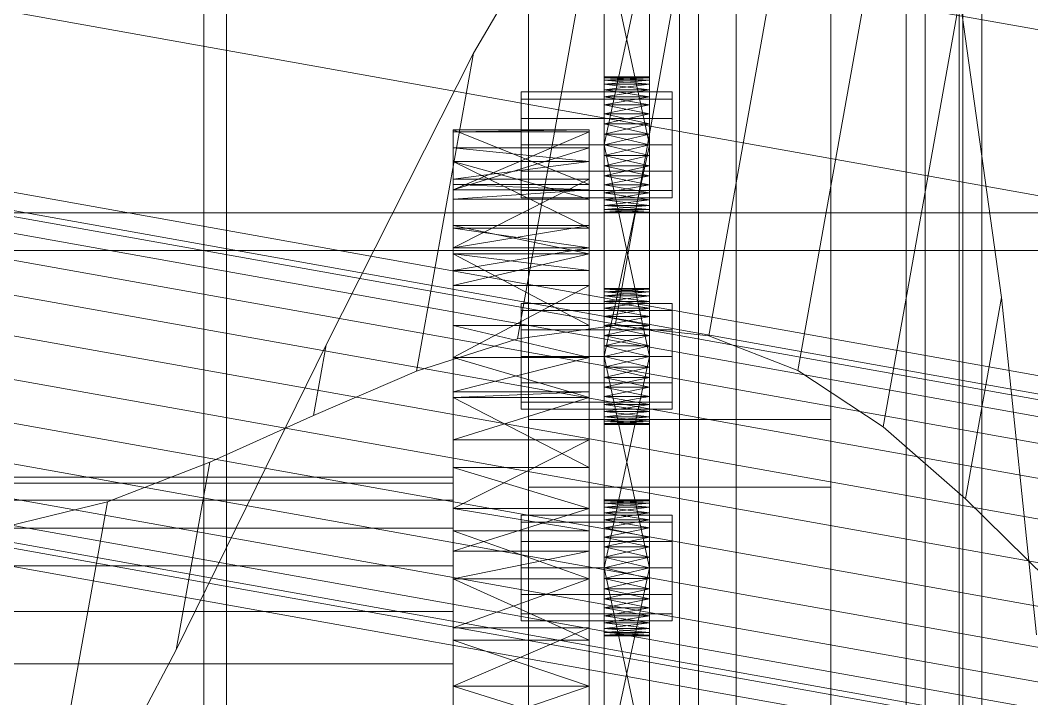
# Model space of a CAD drawing. Header units: millimetres. Extents: x -1970 to 59977, y -50268 to 6837.
# Drawn here: x 1372.7 to 1506.6, y -33502.8 to -33413 of the extents above; entities that cross this region are included whole.
import ezdxf

# ---------------------------------------------------------------- set-up
doc = ezdxf.new("R2010")
doc.units = ezdxf.units.MM
for name, color, linetype, lineweight in [('frontal_C03', 7, 'Continuous', 0), ('frontal_dos-mix', 7, 'Continuous', 0), ('frontal_secador', 7, 'Continuous', 0)]:
    doc.layers.add(name, color=color, linetype=linetype, lineweight=lineweight)

msp = doc.modelspace()

# ---------------------------------------------------------------- linework, layer by layer
at = {"layer": 'frontal_C03'}
for p, q in [((1500, -32314.944), (1500, -34875.113)), ((1500, -34879.011), (1500, -32318.841)), ((1490, -35975), (1490, -32996.942)), ((1497, -35975), (1497, -32996.942)), ((1440, -33465.833), (1440, -33118.927)), ((1480, -33118.927), (1480, -33465.833)), ((1440, -33127.91), (1440, -33474.816)), ((1480, -33474.816), (1480, -33127.91)), ((1490, -35975), (1490, -33266.434)), ((1497, -35975), (1497, -33266.434)), ((1460, -33547.668), (1460, -33278.176)), ((1500, -33278.176), (1500, -33547.668)), ((1467.5, -33879.447), (1467.5, -33284.487)), ((1492.5, -33284.487), (1492.5, -33879.447)), ((1462.5, -33619.765), (1462.5, -33294.297)), ((1497.5, -33294.297), (1497.5, -33619.765)), ((1462.5, -33626.502), (1462.5, -33301.034)), ((1497.5, -33626.502), (1497.5, -33301.034)), ((1467.5, -33905.804), (1467.5, -33310.844)), ((1492.5, -33905.804), (1492.5, -33310.844)), ((1460, -33586.646), (1460, -33317.154)), ((1500, -33586.646), (1500, -33317.154)), ((1460, -33598.772), (1460, -33329.281)), ((1500, -33329.281), (1500, -33598.772)), ((1460, -33647.495), (1460, -33378.004)), ((1500, -33647.495), (1500, -33378.004)), ((1440, -33735.325), (1440, -33388.418)), ((1480, -33388.418), (1480, -33735.325)), ((1440, -33397.401), (1440, -33744.308)), ((1480, -33744.308), (1480, -33397.401)), ((1480, -33465.833), (1440, -33465.833)), ((1440, -33465.833), (1440, -33474.816)), ((1480, -33474.816), (1480, -33465.833)), ((1440, -33474.816), (1480, -33474.816))]:
    msp.add_line(p, q, dxfattribs=at)
at = {"layer": 'frontal_dos-mix'}
for p, q in [((1912.222, -33486.638), (262.222, -33191.638)), ((1908.419, -33507.911), (258.419, -33212.911)), ((1953.091, -33542.143), (175.121, -33224.264)), ((1952.96, -33542.881), (174.989, -33225.002)), ((1952.573, -33545.045), (174.602, -33227.165)), ((1951.957, -33548.486), (173.987, -33230.607)), ((1951.156, -33552.972), (173.185, -33235.092)), ((1904.292, -33530.994), (254.292, -33235.994)), ((1950.222, -33558.195), (172.251, -33240.315)), ((171.249, -33245.92), (1949.22, -33563.8)), ((1948.217, -33569.405), (170.247, -33251.525)), ((1947.284, -33574.628), (169.313, -33256.749)), ((1900, -33555), (250, -33260)), ((1946.482, -33579.113), (168.511, -33261.234)), ((1945.866, -33582.555), (167.896, -33264.675)), ((1945.348, -33585.456), (167.377, -33267.577)), ((1945.48, -33584.719), (167.509, -33266.839)), ((1895.708, -33579.006), (245.708, -33284.006)), ((1479.623, -33366.578), (1463.854, -33454.774)), ((1466.637, -33368.662), (1451.482, -33453.428)), ((1489.66, -33380.983), (1475.648, -33459.36)), ((1450.819, -33386.592), (1432.707, -33417.348)), ((1450.819, -33386.592), (1438.554, -33455.194)), ((1497.078, -33410.04), (1486.926, -33466.823)), ((1502.598, -33449.713), (1497.078, -33410.04)), ((1432.707, -33417.348), (1413.187, -33455.98)), ((1432.707, -33417.348), (1425.175, -33459.479)), ((1502.598, -33449.713), (1497.832, -33476.372)), ((1507.227, -33494.37), (1502.598, -33449.713)), ((1438.554, -33455.194), (1451.482, -33453.428)), ((1451.482, -33453.428), (1463.854, -33454.774)), ((1425.175, -33459.479), (1438.554, -33455.194)), ((1463.854, -33454.774), (1475.648, -33459.36)), ((1413.187, -33455.98), (1393.356, -33496.357)), ((1413.187, -33455.98), (1411.519, -33465.312)), ((1411.519, -33465.312), (1425.175, -33459.479)), ((1475.648, -33459.36), (1486.926, -33466.823)), ((1397.802, -33471.487), (1411.519, -33465.312)), ((1486.926, -33466.823), (1497.832, -33476.372)), ((1384.248, -33476.749), (1397.802, -33471.487)), ((1393.356, -33496.357), (1397.802, -33471.487)), ((1497.832, -33476.372), (1508.562, -33486.9)), ((1371.058, -33479.978), (1384.248, -33476.749)), ((1374.355, -33532.084), (1384.248, -33476.749)), ((1393.356, -33496.357), (1374.355, -33532.084))]:
    msp.add_line(p, q, dxfattribs=at)
at = {"layer": 'frontal_secador'}
for p, q in [((1400, -36000), (1400, -33000)), ((1397, -35940), (1397, -33075)), ((1400, -36000), (1400, -33075)), ((1400, -34600), (1400, -33075)), ((1400, -35940), (1400, -33075)), ((1400, -34650), (1400, -33075)), ((1400, -36000), (1400, -33250)), ((1450, -33432.281), (1450, -33393.481)), ((1456, -33393.481), (1456, -33432.281)), ((1450, -33395.136), (1450, -33432.281)), ((1456, -33432.281), (1456, -33395.136)), ((1450, -33432.281), (1450, -33397.414)), ((1456, -33397.414), (1456, -33432.281)), ((1450, -33429.5), (1450, -33400.092)), ((1450, -33432.281), (1450, -33400.092)), ((1456, -33400.092), (1456, -33429.5)), ((1456, -33400.092), (1456, -33432.281)), ((1450, -33401.5), (1450, -33429.5)), ((1456, -33429.5), (1450, -33401.5)), ((1456, -33401.5), (1450, -33429.5)), ((1456, -33429.5), (1456, -33401.5)), ((1450, -33420.611), (1450, -33420.5)), ((1456, -33420.611), (1450, -33420.5)), ((1456, -33420.5), (1450, -33420.5)), ((1456, -33420.5), (1450, -33420.611)), ((1450, -33420.611), (1450, -33421.481)), ((1450, -33420.94), (1450, -33420.611)), ((1450, -33420.611), (1450, -33423.136)), ((1456, -33420.94), (1450, -33420.611)), ((1456, -33420.611), (1450, -33420.611)), ((1456, -33420.611), (1450, -33420.94)), ((1450, -33421.481), (1450, -33420.94)), ((1456, -33421.481), (1450, -33420.94)), ((1456, -33420.94), (1450, -33420.94)), ((1456, -33420.94), (1450, -33421.481)), ((1450, -33421.481), (1450, -33423.136)), ((1450, -33422.219), (1450, -33421.481)), ((1450, -33425.414), (1450, -33421.481)), ((1450, -33460.281), (1450, -33421.481)), ((1456, -33422.219), (1450, -33421.481)), ((1456, -33421.481), (1450, -33421.481)), ((1456, -33421.481), (1450, -33422.219)), ((1456, -33420.611), (1456, -33420.5)), ((1456, -33421.481), (1456, -33420.611)), ((1456, -33420.611), (1456, -33420.94)), ((1456, -33423.136), (1456, -33420.611)), ((1456, -33420.94), (1456, -33421.481)), ((1456, -33423.136), (1456, -33421.481)), ((1456, -33421.481), (1456, -33422.219)), ((1456, -33421.481), (1456, -33425.414)), ((1456, -33421.481), (1456, -33460.281)), ((1439, -33423.438), (1439, -33422.5)), ((1459, -33422.5), (1439, -33422.5)), ((1450, -33423.136), (1450, -33422.219)), ((1456, -33423.136), (1450, -33422.219)), ((1456, -33422.219), (1450, -33422.219)), ((1456, -33422.219), (1450, -33423.136)), ((1450, -33423.136), (1450, -33425.414)), ((1450, -33424.21), (1450, -33423.136)), ((1450, -33423.136), (1450, -33428.092)), ((1450, -33423.136), (1450, -33460.281)), ((1456, -33424.21), (1450, -33423.136)), ((1456, -33423.136), (1450, -33423.136)), ((1456, -33423.136), (1450, -33424.21)), ((1456, -33422.219), (1456, -33423.136)), ((1456, -33425.414), (1456, -33423.136)), ((1456, -33423.136), (1456, -33424.21)), ((1456, -33428.092), (1456, -33423.136)), ((1456, -33460.281), (1456, -33423.136)), ((1459, -33423.438), (1459, -33422.5)), ((1439, -33426), (1439, -33423.438)), ((1459, -33423.438), (1439, -33423.438)), ((1450, -33425.414), (1450, -33424.21)), ((1456, -33425.414), (1450, -33424.21)), ((1456, -33424.21), (1450, -33424.21)), ((1456, -33424.21), (1450, -33425.414)), ((1456, -33424.21), (1456, -33425.414)), ((1459, -33426), (1459, -33423.438)), ((1450, -33425.414), (1450, -33428.092)), ((1450, -33426.719), (1450, -33425.414)), ((1450, -33460.281), (1450, -33425.414)), ((1456, -33426.719), (1450, -33425.414)), ((1456, -33425.414), (1450, -33425.414)), ((1456, -33425.414), (1450, -33426.719)), ((1456, -33428.092), (1456, -33425.414)), ((1456, -33425.414), (1456, -33426.719)), ((1456, -33425.414), (1456, -33460.281)), ((1439, -33429.5), (1439, -33426)), ((1459, -33426), (1439, -33426)), ((1450, -33428.092), (1450, -33426.719)), ((1456, -33428.092), (1450, -33426.719)), ((1456, -33426.719), (1450, -33426.719)), ((1456, -33426.719), (1450, -33428.092)), ((1456, -33426.719), (1456, -33428.092)), ((1459, -33429.5), (1459, -33426)), ((1430, -33434.744), (1430, -33427.5)), ((1430, -33427.5), (1430, -33427.765)), ((1448, -33434.744), (1430, -33427.5)), ((1448, -33427.5), (1430, -33427.5)), ((1448, -33427.5), (1430, -33427.765)), ((1430, -33427.765), (1430, -33434.744)), ((1430, -33427.765), (1430, -33435.473)), ((1448, -33427.765), (1430, -33427.765)), ((1448, -33427.765), (1430, -33435.473)), ((1448, -33427.765), (1448, -33427.5)), ((1448, -33427.5), (1448, -33434.744)), ((1448, -33434.744), (1448, -33427.765)), ((1448, -33435.473), (1448, -33427.765)), ((1450, -33457.5), (1450, -33428.092)), ((1450, -33428.092), (1450, -33429.5)), ((1450, -33460.281), (1450, -33428.092)), ((1456, -33429.5), (1450, -33428.092)), ((1456, -33428.092), (1450, -33428.092)), ((1456, -33428.092), (1450, -33429.5)), ((1456, -33428.092), (1456, -33457.5)), ((1456, -33429.5), (1456, -33428.092)), ((1456, -33428.092), (1456, -33460.281)), ((1439, -33429.5), (1439, -33433)), ((1439, -33429.5), (1459, -33429.5)), ((1450, -33429.5), (1450, -33457.5)), ((1456, -33457.5), (1450, -33429.5)), ((1456, -33429.5), (1450, -33429.5)), ((1456, -33429.5), (1450, -33457.5)), ((1450, -33432.281), (1450, -33429.5)), ((1450, -33429.5), (1450, -33430.908)), ((1456, -33429.5), (1450, -33430.908)), ((1456, -33430.908), (1450, -33429.5)), ((1456, -33457.5), (1456, -33429.5)), ((1456, -33429.5), (1456, -33432.281)), ((1456, -33430.908), (1456, -33429.5)), ((1459, -33433), (1459, -33429.5)), ((1430, -33429.876), (1430, -33440.513)), ((1430, -33431.709), (1430, -33429.876)), ((1430, -33429.876), (1430, -33435.473)), ((1448, -33431.709), (1430, -33429.876)), ((1448, -33429.876), (1430, -33429.876)), ((1448, -33429.876), (1430, -33435.473)), ((1448, -33440.513), (1448, -33429.876)), ((1448, -33429.876), (1448, -33431.709)), ((1448, -33435.473), (1448, -33429.876)), ((1450, -33430.908), (1450, -33432.281)), ((1456, -33430.908), (1450, -33430.908)), ((1456, -33430.908), (1450, -33432.281)), ((1456, -33432.281), (1450, -33430.908)), ((1456, -33432.281), (1456, -33430.908)), ((1430, -33440.513), (1430, -33431.709)), ((1430, -33436.683), (1430, -33431.709)), ((1430, -33431.709), (1430, -33434.046)), ((1448, -33440.513), (1430, -33431.709)), ((1448, -33431.709), (1430, -33431.709)), ((1448, -33436.683), (1430, -33431.709)), ((1448, -33431.709), (1430, -33434.046)), ((1448, -33431.709), (1448, -33440.513)), ((1448, -33434.046), (1448, -33431.709)), ((1448, -33431.709), (1448, -33436.683)), ((1450, -33434.79), (1450, -33432.281)), ((1450, -33432.281), (1450, -33433.586)), ((1450, -33436.781), (1450, -33432.281)), ((1450, -33438.5), (1450, -33432.281)), ((1456, -33432.281), (1450, -33432.281)), ((1456, -33432.281), (1450, -33433.586)), ((1456, -33433.586), (1450, -33432.281)), ((1456, -33432.281), (1456, -33434.79)), ((1456, -33433.586), (1456, -33432.281)), ((1456, -33432.281), (1456, -33436.781)), ((1456, -33432.281), (1456, -33438.5)), ((1439, -33433), (1439, -33435.562)), ((1459, -33433), (1439, -33433)), ((1450, -33433.586), (1450, -33434.79)), ((1456, -33433.586), (1450, -33433.586)), ((1456, -33433.586), (1450, -33434.79)), ((1456, -33434.79), (1450, -33433.586)), ((1456, -33434.79), (1456, -33433.586)), ((1459, -33433), (1459, -33435.562)), ((1430, -33434.046), (1430, -33436.683)), ((1430, -33434.046), (1430, -33443.111)), ((1448, -33434.046), (1430, -33434.046)), ((1448, -33434.046), (1430, -33443.111)), ((1430, -33435.473), (1430, -33434.744)), ((1448, -33435.473), (1430, -33434.744)), ((1448, -33434.744), (1430, -33434.744)), ((1448, -33436.683), (1448, -33434.046)), ((1448, -33443.111), (1448, -33434.046)), ((1448, -33434.744), (1448, -33435.473)), ((1450, -33436.781), (1450, -33434.79)), ((1450, -33434.79), (1450, -33435.864)), ((1456, -33434.79), (1450, -33434.79)), ((1456, -33434.79), (1450, -33435.864)), ((1456, -33435.864), (1450, -33434.79)), ((1456, -33434.79), (1456, -33436.781)), ((1456, -33435.864), (1456, -33434.79)), ((1430, -33435.473), (1430, -33440.513)), ((1430, -33435.473), (1430, -33443.111)), ((1430, -33435.473), (1430, -33436.683)), ((1430, -33457.639), (1430, -33435.473)), ((1448, -33435.473), (1430, -33435.473)), ((1448, -33435.473), (1430, -33436.683)), ((1439, -33435.562), (1439, -33436.5)), ((1459, -33435.562), (1439, -33435.562)), ((1459, -33436.5), (1439, -33436.5)), ((1448, -33440.513), (1448, -33435.473)), ((1448, -33443.111), (1448, -33435.473)), ((1448, -33436.683), (1448, -33435.473)), ((1448, -33435.473), (1448, -33457.639)), ((1450, -33435.864), (1450, -33436.781)), ((1456, -33435.864), (1450, -33435.864)), ((1456, -33435.864), (1450, -33436.781)), ((1456, -33436.781), (1450, -33435.864)), ((1456, -33436.781), (1456, -33435.864)), ((1459, -33435.562), (1459, -33436.5)), ((1430, -33443.111), (1430, -33436.683)), ((1448, -33436.683), (1430, -33436.683)), ((1448, -33436.683), (1448, -33443.111)), ((1450, -33438.06), (1450, -33436.781)), ((1450, -33436.781), (1450, -33437.519)), ((1450, -33438.5), (1450, -33436.781)), ((1456, -33436.781), (1450, -33436.781)), ((1456, -33436.781), (1450, -33437.519)), ((1456, -33437.519), (1450, -33436.781)), ((1450, -33437.519), (1450, -33438.06)), ((1456, -33437.519), (1450, -33437.519)), ((1456, -33437.519), (1450, -33438.06)), ((1456, -33438.06), (1450, -33437.519)), ((1456, -33436.781), (1456, -33438.06)), ((1456, -33437.519), (1456, -33436.781)), ((1456, -33436.781), (1456, -33438.5)), ((1456, -33438.06), (1456, -33437.519)), ((1325, -33438.5), (2125, -33438.5)), ((1450, -33438.5), (1450, -33438.06)), ((1450, -33438.06), (1450, -33438.389)), ((1456, -33438.06), (1450, -33438.06)), ((1456, -33438.06), (1450, -33438.389)), ((1456, -33438.389), (1450, -33438.06)), ((1450, -33438.389), (1450, -33438.5)), ((1456, -33438.389), (1450, -33438.389)), ((1456, -33438.389), (1450, -33438.5)), ((1456, -33438.5), (1450, -33438.389)), ((1456, -33438.5), (1450, -33438.5)), ((1456, -33438.06), (1456, -33438.5)), ((1456, -33438.389), (1456, -33438.06)), ((1456, -33438.5), (1456, -33438.389)), ((1430, -33440.173), (1430, -33453.428)), ((1430, -33443.925), (1430, -33440.173)), ((1430, -33440.173), (1430, -33443.111)), ((1448, -33443.925), (1430, -33440.173)), ((1448, -33440.173), (1430, -33440.173)), ((1448, -33440.173), (1430, -33443.111)), ((1430, -33443.111), (1430, -33440.513)), ((1448, -33443.111), (1430, -33440.513)), ((1448, -33440.513), (1430, -33440.513)), ((1448, -33453.428), (1448, -33440.173)), ((1448, -33440.173), (1448, -33443.925)), ((1448, -33443.111), (1448, -33440.173)), ((1448, -33440.513), (1448, -33443.111)), ((1430, -33443.111), (1430, -33453.428)), ((1430, -33443.111), (1430, -33457.639)), ((1430, -33443.111), (1430, -33446.141)), ((1430, -33443.111), (1430, -33477.635)), ((1430, -33443.111), (1430, -33525.858)), ((1448, -33443.111), (1430, -33443.111)), ((1448, -33443.111), (1430, -33446.141)), ((1448, -33453.428), (1448, -33443.111)), ((1448, -33457.639), (1448, -33443.111)), ((1448, -33446.141), (1448, -33443.111)), ((1448, -33477.635), (1448, -33443.111)), ((1448, -33525.858), (1448, -33443.111)), ((1325, -33443.5), (2125, -33443.5)), ((1430, -33453.428), (1430, -33443.925)), ((1430, -33446.141), (1430, -33443.925)), ((1430, -33443.925), (1430, -33448.105)), ((1448, -33453.428), (1430, -33443.925)), ((1448, -33443.925), (1430, -33443.925)), ((1448, -33446.141), (1430, -33443.925)), ((1448, -33443.925), (1430, -33448.105)), ((1448, -33443.925), (1448, -33453.428)), ((1448, -33448.105), (1448, -33443.925)), ((1448, -33443.925), (1448, -33446.141)), ((1430, -33448.105), (1430, -33446.141)), ((1430, -33457.639), (1430, -33446.141)), ((1448, -33446.141), (1430, -33446.141)), ((1448, -33446.141), (1448, -33448.105)), ((1448, -33446.141), (1448, -33457.639)), ((1430, -33448.105), (1430, -33457.639)), ((1448, -33448.105), (1430, -33448.105)), ((1448, -33448.105), (1430, -33457.639)), ((1448, -33457.639), (1448, -33448.105)), ((1450, -33448.611), (1450, -33448.5)), ((1456, -33448.611), (1450, -33448.5)), ((1456, -33448.5), (1450, -33448.5)), ((1456, -33448.5), (1450, -33448.611)), ((1456, -33448.611), (1456, -33448.5)), ((1450, -33448.611), (1450, -33449.481)), ((1450, -33448.94), (1450, -33448.611)), ((1450, -33448.611), (1450, -33451.136)), ((1456, -33448.94), (1450, -33448.611)), ((1456, -33448.611), (1450, -33448.611)), ((1456, -33448.611), (1450, -33448.94)), ((1450, -33449.481), (1450, -33448.94)), ((1456, -33449.481), (1450, -33448.94)), ((1456, -33448.94), (1450, -33448.94)), ((1456, -33448.94), (1450, -33449.481)), ((1450, -33449.481), (1450, -33451.136)), ((1450, -33450.219), (1450, -33449.481)), ((1450, -33453.414), (1450, -33449.481)), ((1450, -33488.281), (1450, -33449.481)), ((1456, -33450.219), (1450, -33449.481)), ((1456, -33449.481), (1450, -33449.481)), ((1456, -33449.481), (1450, -33450.219)), ((1456, -33449.481), (1456, -33448.611)), ((1456, -33448.611), (1456, -33448.94)), ((1456, -33451.136), (1456, -33448.611)), ((1456, -33448.94), (1456, -33449.481)), ((1456, -33451.136), (1456, -33449.481)), ((1456, -33449.481), (1456, -33450.219)), ((1456, -33449.481), (1456, -33453.414)), ((1456, -33449.481), (1456, -33488.281)), ((1439, -33451.438), (1439, -33450.5)), ((1459, -33450.5), (1439, -33450.5)), ((1450, -33451.136), (1450, -33450.219)), ((1456, -33451.136), (1450, -33450.219)), ((1456, -33450.219), (1450, -33450.219)), ((1456, -33450.219), (1450, -33451.136)), ((1450, -33451.136), (1450, -33453.414)), ((1450, -33452.21), (1450, -33451.136)), ((1450, -33451.136), (1450, -33456.092)), ((1450, -33451.136), (1450, -33488.281)), ((1456, -33452.21), (1450, -33451.136)), ((1456, -33451.136), (1450, -33451.136)), ((1456, -33451.136), (1450, -33452.21)), ((1456, -33450.219), (1456, -33451.136)), ((1456, -33453.414), (1456, -33451.136)), ((1456, -33451.136), (1456, -33452.21)), ((1456, -33456.092), (1456, -33451.136)), ((1456, -33488.281), (1456, -33451.136)), ((1459, -33451.438), (1459, -33450.5)), ((1439, -33454), (1439, -33451.438)), ((1459, -33451.438), (1439, -33451.438)), ((1450, -33453.414), (1450, -33452.21)), ((1456, -33453.414), (1450, -33452.21)), ((1456, -33452.21), (1450, -33452.21)), ((1456, -33452.21), (1450, -33453.414)), ((1456, -33452.21), (1456, -33453.414)), ((1459, -33454), (1459, -33451.438)), ((1430, -33457.639), (1430, -33453.428)), ((1448, -33457.639), (1430, -33453.428)), ((1448, -33453.428), (1430, -33453.428)), ((1448, -33453.428), (1448, -33457.639)), ((1450, -33453.414), (1450, -33456.092)), ((1450, -33454.719), (1450, -33453.414)), ((1450, -33488.281), (1450, -33453.414)), ((1456, -33454.719), (1450, -33453.414)), ((1456, -33453.414), (1450, -33453.414)), ((1456, -33453.414), (1450, -33454.719)), ((1456, -33456.092), (1456, -33453.414)), ((1456, -33453.414), (1456, -33454.719)), ((1456, -33453.414), (1456, -33488.281)), ((1439, -33457.5), (1439, -33454)), ((1459, -33454), (1439, -33454)), ((1450, -33456.092), (1450, -33454.719)), ((1456, -33456.092), (1450, -33454.719)), ((1456, -33454.719), (1450, -33454.719)), ((1456, -33454.719), (1450, -33456.092)), ((1456, -33454.719), (1456, -33456.092)), ((1459, -33457.5), (1459, -33454)), ((1450, -33485.5), (1450, -33456.092)), ((1450, -33456.092), (1450, -33457.5)), ((1450, -33488.281), (1450, -33456.092)), ((1456, -33457.5), (1450, -33456.092)), ((1456, -33456.092), (1450, -33456.092)), ((1456, -33456.092), (1450, -33457.5)), ((1456, -33456.092), (1456, -33485.5)), ((1456, -33457.5), (1456, -33456.092)), ((1456, -33456.092), (1456, -33488.281)), ((1430, -33457.639), (1430, -33472.223)), ((1430, -33457.639), (1430, -33477.635)), ((1430, -33457.639), (1430, -33462.194)), ((1430, -33501.142), (1430, -33457.639)), ((1430, -33549.365), (1430, -33457.639)), ((1430, -33457.639), (1430, -33525.858)), ((1430, -33591.527), (1430, -33457.639)), ((1448, -33457.647), (1430, -33457.639)), ((1448, -33457.639), (1430, -33457.639)), ((1448, -33457.639), (1430, -33462.194)), ((1430, -33457.647), (1430, -33472.223)), ((1430, -33462.95), (1430, -33457.647)), ((1448, -33462.95), (1430, -33457.647)), ((1448, -33457.647), (1430, -33457.647)), ((1439, -33457.5), (1439, -33461)), ((1439, -33457.5), (1459, -33457.5)), ((1448, -33472.223), (1448, -33457.639)), ((1448, -33477.635), (1448, -33457.639)), ((1448, -33462.194), (1448, -33457.639)), ((1448, -33457.639), (1448, -33501.142)), ((1448, -33457.639), (1448, -33549.365)), ((1448, -33525.858), (1448, -33457.639)), ((1448, -33457.639), (1448, -33591.527)), ((1448, -33472.223), (1448, -33457.647)), ((1448, -33457.647), (1448, -33462.95)), ((1450, -33457.5), (1450, -33485.5)), ((1456, -33485.5), (1450, -33457.5)), ((1456, -33457.5), (1450, -33457.5)), ((1456, -33457.5), (1450, -33485.5)), ((1450, -33460.281), (1450, -33457.5)), ((1450, -33457.5), (1450, -33458.908)), ((1456, -33457.5), (1450, -33458.908)), ((1456, -33458.908), (1450, -33457.5)), ((1456, -33485.5), (1456, -33457.5)), ((1456, -33457.5), (1456, -33460.281)), ((1456, -33458.908), (1456, -33457.5)), ((1459, -33461), (1459, -33457.5)), ((1450, -33458.908), (1450, -33460.281)), ((1456, -33458.908), (1450, -33458.908)), ((1456, -33458.908), (1450, -33460.281)), ((1456, -33460.281), (1450, -33458.908)), ((1456, -33460.281), (1456, -33458.908)), ((1450, -33462.79), (1450, -33460.281)), ((1450, -33460.281), (1450, -33461.586)), ((1450, -33464.781), (1450, -33460.281)), ((1450, -33466.5), (1450, -33460.281)), ((1456, -33460.281), (1450, -33460.281)), ((1456, -33460.281), (1450, -33461.586)), ((1456, -33461.586), (1450, -33460.281)), ((1456, -33460.281), (1456, -33462.79)), ((1456, -33461.586), (1456, -33460.281)), ((1456, -33460.281), (1456, -33464.781)), ((1456, -33460.281), (1456, -33466.5)), ((1439, -33461), (1439, -33463.562)), ((1459, -33461), (1439, -33461)), ((1450, -33461.586), (1450, -33462.79)), ((1456, -33461.586), (1450, -33461.586)), ((1456, -33461.586), (1450, -33462.79)), ((1456, -33462.79), (1450, -33461.586)), ((1456, -33462.79), (1456, -33461.586)), ((1459, -33461), (1459, -33463.562)), ((1430, -33468.565), (1430, -33462.194)), ((1430, -33462.194), (1430, -33462.95)), ((1430, -33477.635), (1430, -33462.194)), ((1448, -33462.194), (1430, -33462.194)), ((1448, -33462.194), (1430, -33462.95)), ((1430, -33472.223), (1430, -33462.95)), ((1430, -33462.95), (1430, -33468.565)), ((1448, -33472.223), (1430, -33462.95)), ((1448, -33462.95), (1430, -33462.95)), ((1448, -33462.95), (1430, -33468.565)), ((1448, -33462.194), (1448, -33468.565)), ((1448, -33462.95), (1448, -33462.194)), ((1448, -33462.194), (1448, -33477.635)), ((1448, -33462.95), (1448, -33472.223)), ((1448, -33468.565), (1448, -33462.95)), ((1450, -33464.781), (1450, -33462.79)), ((1450, -33462.79), (1450, -33463.864)), ((1456, -33462.79), (1450, -33462.79)), ((1456, -33462.79), (1450, -33463.864)), ((1456, -33463.864), (1450, -33462.79)), ((1456, -33462.79), (1456, -33464.781)), ((1456, -33463.864), (1456, -33462.79)), ((1439, -33463.562), (1439, -33464.5)), ((1459, -33463.562), (1439, -33463.562)), ((1459, -33464.5), (1439, -33464.5)), ((1450, -33463.864), (1450, -33464.781)), ((1456, -33463.864), (1450, -33463.864)), ((1456, -33463.864), (1450, -33464.781)), ((1456, -33464.781), (1450, -33463.864)), ((1456, -33464.781), (1456, -33463.864)), ((1459, -33463.562), (1459, -33464.5)), ((1450, -33466.06), (1450, -33464.781)), ((1450, -33464.781), (1450, -33465.519)), ((1450, -33466.5), (1450, -33464.781)), ((1456, -33464.781), (1450, -33464.781)), ((1456, -33464.781), (1450, -33465.519)), ((1456, -33465.519), (1450, -33464.781)), ((1450, -33465.519), (1450, -33466.06)), ((1456, -33465.519), (1450, -33465.519)), ((1456, -33465.519), (1450, -33466.06)), ((1456, -33466.06), (1450, -33465.519)), ((1456, -33464.781), (1456, -33466.06)), ((1456, -33465.519), (1456, -33464.781)), ((1456, -33464.781), (1456, -33466.5)), ((1456, -33466.06), (1456, -33465.519)), ((1450, -33466.5), (1450, -33466.06)), ((1450, -33466.06), (1450, -33466.389)), ((1456, -33466.06), (1450, -33466.06)), ((1456, -33466.06), (1450, -33466.389)), ((1456, -33466.389), (1450, -33466.06)), ((1450, -33466.389), (1450, -33466.5)), ((1456, -33466.389), (1450, -33466.389)), ((1456, -33466.389), (1450, -33466.5)), ((1456, -33466.5), (1450, -33466.389)), ((1456, -33466.5), (1450, -33466.5)), ((1456, -33466.06), (1456, -33466.5)), ((1456, -33466.389), (1456, -33466.06)), ((1456, -33466.5), (1456, -33466.389)), ((1430, -33468.565), (1430, -33477.635)), ((1448, -33468.565), (1430, -33468.565)), ((1448, -33468.565), (1430, -33477.635)), ((1448, -33477.635), (1448, -33468.565)), ((1430, -33477.635), (1430, -33472.223)), ((1448, -33477.635), (1430, -33472.223)), ((1448, -33472.223), (1430, -33472.223)), ((1448, -33472.223), (1448, -33477.635)), ((1430, -33473.5), (1325, -33473.5)), ((1430, -33474.269), (1430, -33473.5)), ((1430, -33474.269), (1325, -33474.269)), ((1430, -33476.545), (1430, -33474.269)), ((1430, -33476.545), (1325, -33476.545)), ((1430, -33480.241), (1430, -33476.545)), ((1450, -33476.611), (1450, -33476.5)), ((1456, -33476.611), (1450, -33476.5)), ((1456, -33476.5), (1450, -33476.5)), ((1456, -33476.5), (1450, -33476.611)), ((1450, -33476.611), (1450, -33477.481)), ((1450, -33476.94), (1450, -33476.611)), ((1450, -33476.611), (1450, -33479.136)), ((1456, -33476.94), (1450, -33476.611)), ((1456, -33476.611), (1450, -33476.611)), ((1456, -33476.611), (1450, -33476.94)), ((1456, -33476.611), (1456, -33476.5)), ((1456, -33477.481), (1456, -33476.611)), ((1456, -33476.611), (1456, -33476.94)), ((1456, -33479.136), (1456, -33476.611)), ((1430, -33477.635), (1430, -33495.058)), ((1430, -33480.589), (1430, -33477.635)), ((1430, -33477.635), (1430, -33501.142)), ((1430, -33477.635), (1430, -33483.268)), ((1430, -33477.635), (1430, -33525.858)), ((1448, -33480.589), (1430, -33477.635)), ((1448, -33477.635), (1430, -33477.635)), ((1448, -33477.635), (1430, -33483.268)), ((1448, -33495.058), (1448, -33477.635)), ((1448, -33477.635), (1448, -33480.589)), ((1448, -33501.142), (1448, -33477.635)), ((1448, -33483.268), (1448, -33477.635)), ((1448, -33525.858), (1448, -33477.635)), ((1450, -33477.481), (1450, -33476.94)), ((1456, -33477.481), (1450, -33476.94)), ((1456, -33476.94), (1450, -33476.94)), ((1456, -33476.94), (1450, -33477.481)), ((1450, -33477.481), (1450, -33479.136)), ((1450, -33478.219), (1450, -33477.481)), ((1450, -33481.414), (1450, -33477.481)), ((1450, -33516.281), (1450, -33477.481)), ((1456, -33478.219), (1450, -33477.481)), ((1456, -33477.481), (1450, -33477.481)), ((1456, -33477.481), (1450, -33478.219)), ((1456, -33476.94), (1456, -33477.481)), ((1456, -33479.136), (1456, -33477.481)), ((1456, -33477.481), (1456, -33478.219)), ((1456, -33477.481), (1456, -33481.414)), ((1456, -33477.481), (1456, -33516.281)), ((1439, -33479.438), (1439, -33478.5)), ((1459, -33478.5), (1439, -33478.5)), ((1450, -33479.136), (1450, -33478.219)), ((1456, -33479.136), (1450, -33478.219)), ((1456, -33478.219), (1450, -33478.219)), ((1456, -33478.219), (1450, -33479.136)), ((1450, -33479.136), (1450, -33481.414)), ((1450, -33480.21), (1450, -33479.136)), ((1450, -33479.136), (1450, -33484.092)), ((1450, -33479.136), (1450, -33516.281)), ((1456, -33480.21), (1450, -33479.136)), ((1456, -33479.136), (1450, -33479.136)), ((1456, -33479.136), (1450, -33480.21)), ((1456, -33478.219), (1456, -33479.136)), ((1456, -33481.414), (1456, -33479.136)), ((1456, -33479.136), (1456, -33480.21)), ((1456, -33484.092), (1456, -33479.136)), ((1456, -33516.281), (1456, -33479.136)), ((1459, -33479.438), (1459, -33478.5)), ((1430, -33480.241), (1325, -33480.241)), ((1430, -33485.216), (1430, -33480.241)), ((1430, -33480.589), (1430, -33495.058)), ((1430, -33486.925), (1430, -33480.589)), ((1448, -33486.925), (1430, -33480.589)), ((1448, -33480.589), (1430, -33480.589)), ((1439, -33482), (1439, -33479.438)), ((1459, -33479.438), (1439, -33479.438)), ((1448, -33495.058), (1448, -33480.589)), ((1448, -33480.589), (1448, -33486.925)), ((1450, -33481.414), (1450, -33480.21)), ((1456, -33481.414), (1450, -33480.21)), ((1456, -33480.21), (1450, -33480.21)), ((1456, -33480.21), (1450, -33481.414)), ((1456, -33480.21), (1456, -33481.414)), ((1459, -33482), (1459, -33479.438)), ((1439, -33485.5), (1439, -33482)), ((1459, -33482), (1439, -33482)), ((1450, -33481.414), (1450, -33484.092)), ((1450, -33482.719), (1450, -33481.414)), ((1450, -33516.281), (1450, -33481.414)), ((1456, -33482.719), (1450, -33481.414)), ((1456, -33481.414), (1450, -33481.414)), ((1456, -33481.414), (1450, -33482.719)), ((1456, -33484.092), (1456, -33481.414)), ((1456, -33481.414), (1456, -33482.719)), ((1456, -33481.414), (1456, -33516.281)), ((1459, -33485.5), (1459, -33482)), ((1430, -33493.424), (1430, -33483.268)), ((1430, -33483.268), (1430, -33486.925)), ((1430, -33501.142), (1430, -33483.268)), ((1448, -33483.268), (1430, -33483.268)), ((1448, -33483.268), (1430, -33486.925)), ((1448, -33483.268), (1448, -33493.424)), ((1448, -33486.925), (1448, -33483.268)), ((1448, -33483.268), (1448, -33501.142)), ((1450, -33484.092), (1450, -33482.719)), ((1456, -33484.092), (1450, -33482.719)), ((1456, -33482.719), (1450, -33482.719)), ((1456, -33482.719), (1450, -33484.092)), ((1456, -33482.719), (1456, -33484.092)), ((1450, -33513.5), (1450, -33484.092)), ((1450, -33484.092), (1450, -33485.5)), ((1450, -33516.281), (1450, -33484.092)), ((1456, -33485.5), (1450, -33484.092)), ((1456, -33484.092), (1450, -33484.092)), ((1456, -33484.092), (1450, -33485.5)), ((1456, -33484.092), (1456, -33513.5)), ((1456, -33485.5), (1456, -33484.092)), ((1456, -33484.092), (1456, -33516.281)), ((1430, -33485.216), (1325, -33485.216)), ((1430, -33491.277), (1430, -33485.216)), ((1439, -33485.5), (1439, -33489)), ((1439, -33485.5), (1459, -33485.5)), ((1450, -33485.5), (1450, -33513.5)), ((1456, -33513.5), (1450, -33485.5)), ((1456, -33485.5), (1450, -33485.5)), ((1456, -33485.5), (1450, -33513.5)), ((1450, -33488.281), (1450, -33485.5)), ((1450, -33485.5), (1450, -33486.908)), ((1456, -33485.5), (1450, -33486.908)), ((1456, -33486.908), (1450, -33485.5)), ((1456, -33513.5), (1456, -33485.5)), ((1456, -33485.5), (1456, -33488.281)), ((1456, -33486.908), (1456, -33485.5)), ((1459, -33489), (1459, -33485.5)), ((1430, -33495.058), (1430, -33486.925)), ((1430, -33486.925), (1430, -33493.424)), ((1448, -33495.058), (1430, -33486.925)), ((1448, -33486.925), (1430, -33486.925)), ((1448, -33486.925), (1430, -33493.424)), ((1448, -33486.925), (1448, -33495.058)), ((1448, -33493.424), (1448, -33486.925)), ((1450, -33486.908), (1450, -33488.281)), ((1456, -33486.908), (1450, -33486.908)), ((1456, -33486.908), (1450, -33488.281)), ((1456, -33488.281), (1450, -33486.908)), ((1456, -33488.281), (1456, -33486.908)), ((1450, -33490.79), (1450, -33488.281)), ((1450, -33488.281), (1450, -33489.586)), ((1450, -33492.781), (1450, -33488.281)), ((1450, -33494.5), (1450, -33488.281)), ((1456, -33488.281), (1450, -33488.281)), ((1456, -33488.281), (1450, -33489.586)), ((1456, -33489.586), (1450, -33488.281)), ((1456, -33488.281), (1456, -33490.79)), ((1456, -33489.586), (1456, -33488.281)), ((1456, -33488.281), (1456, -33492.781)), ((1456, -33488.281), (1456, -33494.5)), ((1439, -33489), (1439, -33491.562)), ((1459, -33489), (1439, -33489)), ((1450, -33489.586), (1450, -33490.79)), ((1456, -33489.586), (1450, -33489.586)), ((1456, -33489.586), (1450, -33490.79)), ((1456, -33490.79), (1450, -33489.586)), ((1456, -33490.79), (1456, -33489.586)), ((1459, -33489), (1459, -33491.562)), ((1430, -33491.277), (1325, -33491.277)), ((1430, -33498.193), (1430, -33491.277)), ((1450, -33492.781), (1450, -33490.79)), ((1450, -33490.79), (1450, -33491.864)), ((1456, -33490.79), (1450, -33490.79)), ((1456, -33490.79), (1450, -33491.864)), ((1456, -33491.864), (1450, -33490.79)), ((1456, -33490.79), (1456, -33492.781)), ((1456, -33491.864), (1456, -33490.79)), ((1439, -33491.562), (1439, -33492.5)), ((1459, -33491.562), (1439, -33491.562)), ((1459, -33492.5), (1439, -33492.5)), ((1450, -33491.864), (1450, -33492.781)), ((1456, -33491.864), (1450, -33491.864)), ((1456, -33491.864), (1450, -33492.781)), ((1456, -33492.781), (1450, -33491.864)), ((1450, -33494.06), (1450, -33492.781)), ((1450, -33492.781), (1450, -33493.519)), ((1450, -33494.5), (1450, -33492.781)), ((1456, -33492.781), (1450, -33492.781)), ((1456, -33492.781), (1450, -33493.519)), ((1456, -33493.519), (1450, -33492.781)), ((1456, -33492.781), (1456, -33491.864)), ((1456, -33492.781), (1456, -33494.06)), ((1456, -33493.519), (1456, -33492.781)), ((1456, -33492.781), (1456, -33494.5)), ((1459, -33491.562), (1459, -33492.5)), ((1430, -33493.424), (1430, -33501.142)), ((1448, -33493.424), (1430, -33493.424)), ((1448, -33493.424), (1430, -33501.142)), ((1448, -33501.142), (1448, -33493.424)), ((1450, -33493.519), (1450, -33494.06)), ((1456, -33493.519), (1450, -33493.519)), ((1456, -33493.519), (1450, -33494.06)), ((1456, -33494.06), (1450, -33493.519)), ((1450, -33494.5), (1450, -33494.06)), ((1450, -33494.06), (1450, -33494.389)), ((1456, -33494.06), (1450, -33494.06)), ((1456, -33494.06), (1450, -33494.389)), ((1456, -33494.389), (1450, -33494.06)), ((1456, -33494.06), (1456, -33493.519)), ((1456, -33494.06), (1456, -33494.5)), ((1456, -33494.389), (1456, -33494.06)), ((1430, -33501.142), (1430, -33495.058)), ((1448, -33501.142), (1430, -33495.058)), ((1448, -33495.058), (1430, -33495.058)), ((1448, -33495.058), (1448, -33501.142)), ((1450, -33494.389), (1450, -33494.5)), ((1456, -33494.389), (1450, -33494.389)), ((1456, -33494.389), (1450, -33494.5)), ((1456, -33494.5), (1450, -33494.389)), ((1456, -33494.5), (1450, -33494.5)), ((1456, -33494.5), (1456, -33494.389)), ((1430, -33498.193), (1325, -33498.193)), ((1430, -33505.696), (1430, -33498.193)), ((1430, -33501.142), (1430, -33519.698)), ((1430, -33506.752), (1430, -33501.142)), ((1430, -33501.142), (1430, -33525.858)), ((1430, -33501.142), (1430, -33507.302)), ((1430, -33549.365), (1430, -33501.142)), ((1448, -33506.752), (1430, -33501.142)), ((1448, -33501.142), (1430, -33501.142)), ((1448, -33501.142), (1430, -33507.302)), ((1448, -33519.698), (1448, -33501.142)), ((1448, -33501.142), (1448, -33506.752)), ((1448, -33525.858), (1448, -33501.142)), ((1448, -33507.302), (1448, -33501.142)), ((1448, -33501.142), (1448, -33549.365))]:
    msp.add_line(p, q, dxfattribs=at)

doc.saveas('drawing.dxf')
